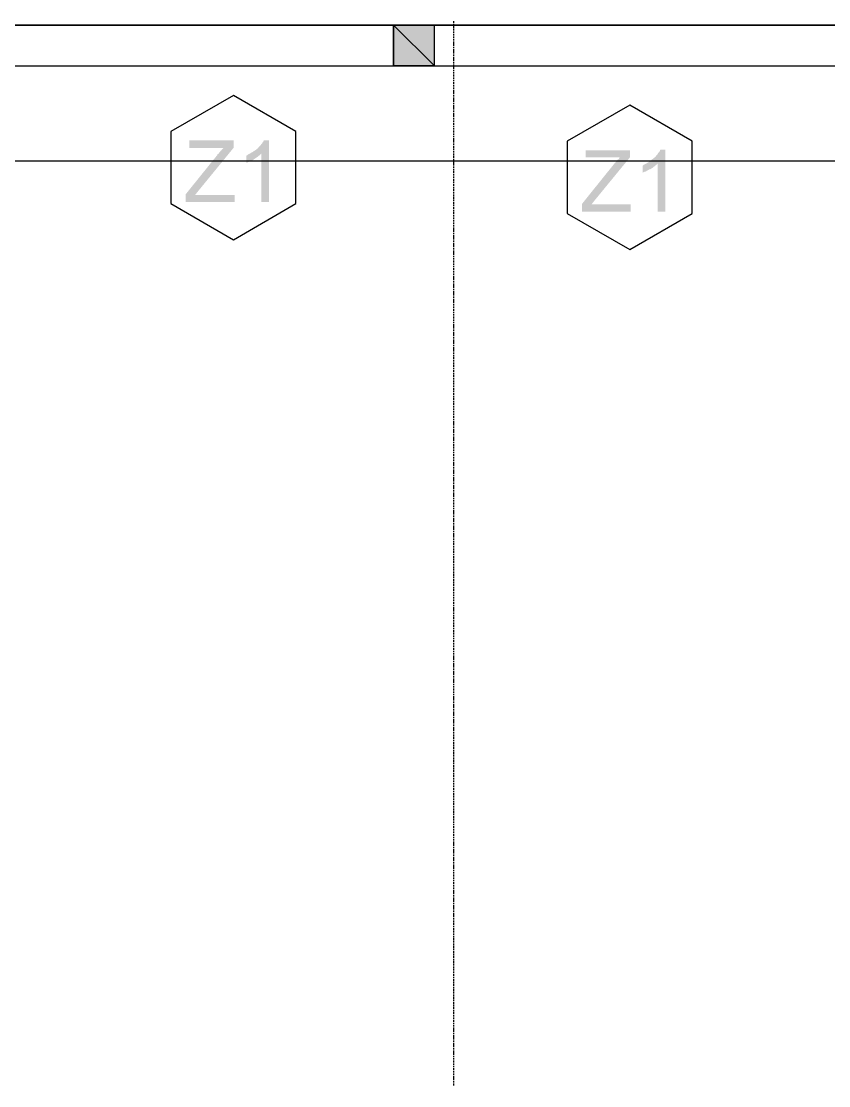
# Model space of a CAD drawing. Header units: metres. Extents: x 2.9 to 42.8, y 1.7 to 28.7.
# Drawn here: x 5.914 to 8.886, y 22.222 to 26.139 of the extents above; entities that cross this region are included whole.
import ezdxf

# ---------------------------------------------------------------- set-up
doc = ezdxf.new("R2010")
doc.units = ezdxf.units.M
for name, color, linetype in [('AMARILLO', 2, 'Continuous'), ('MAGENTA', 6, 'Continuous'), ('NEGRO', 7, 'Continuous'), ('RELLENO_MAGENTA', 6, 'Continuous'), ('RELLENO_NEGRO', 7, 'Continuous')]:
    doc.layers.add(name, color=color, linetype=linetype)

msp = doc.modelspace()

# ---------------------------------------------------------------- hatches: boundary and pattern name
at = {"layer": 'RELLENO_MAGENTA'}
h = msp.add_hatch(color=256, dxfattribs=at)
h.dxf.hatch_style = 1
h.paths.add_polyline_path([(7.4348, 26.125), (7.2849, 26.125), (7.4348, 25.975), (7.4348, 26.125)])
h.paths.add_polyline_path([(7.2849, 26.125), (7.4348, 25.975), (7.2849, 25.975), (7.2849, 26.125)])
at = {"layer": 'RELLENO_NEGRO'}
h = msp.add_hatch(color=256, dxfattribs=at)
h.dxf.hatch_style = 1
h.paths.add_polyline_path([(6.6993, 25.4741), (6.5193, 25.4741), (6.5193, 25.5023), (6.6358, 25.6469), (6.6358, 25.6487), (6.6375, 25.6505), (6.641, 25.6522), (6.6428, 25.6558), (6.6446, 25.6575), (6.6463, 25.6593), (6.6481, 25.6628), (6.6516, 25.6646), (6.6534, 25.6681), (6.6552, 25.6699), (6.6569, 25.6716), (6.6587, 25.6734), (6.6604, 25.6734), (6.5334, 25.6734), (6.5334, 25.7016), (6.6957, 25.7016), (6.6957, 25.6734), (6.5687, 25.5182), (6.5546, 25.5005), (6.6993, 25.5005), (6.6993, 25.4741)])
h = msp.add_hatch(color=256, dxfattribs=at)
h.dxf.hatch_style = 1
h.paths.add_polyline_path([(6.8262, 25.4741), (6.798, 25.4741), (6.798, 25.6522), (6.7963, 25.6505), (6.7945, 25.6487), (6.7927, 25.6469), (6.791, 25.6452), (6.7874, 25.6434), (6.7857, 25.6417), (6.7839, 25.6399), (6.7804, 25.6381), (6.7786, 25.6364), (6.7751, 25.6346), (6.7733, 25.6328), (6.7698, 25.6311), (6.768, 25.6293), (6.7645, 25.6275), (6.761, 25.6258), (6.7592, 25.6258), (6.7557, 25.624), (6.7522, 25.6223), (6.7486, 25.6205), (6.7451, 25.6187), (6.7433, 25.6187), (6.7433, 25.6452), (6.7469, 25.6469), (6.7486, 25.6487), (6.7522, 25.6505), (6.7557, 25.6522), (6.7592, 25.654), (6.761, 25.6558), (6.7645, 25.6575), (6.768, 25.6593), (6.7698, 25.6611), (6.7733, 25.6628), (6.7751, 25.6646), (6.7786, 25.6663), (6.7804, 25.6681), (6.7822, 25.6699), (6.7857, 25.6716), (6.7874, 25.6752), (6.7892, 25.6769), (6.791, 25.6787), (6.7927, 25.6805), (6.7945, 25.6822), (6.7963, 25.684), (6.798, 25.6875), (6.7998, 25.6893), (6.8016, 25.691), (6.8033, 25.6946), (6.8051, 25.6963), (6.8068, 25.6981), (6.8068, 25.7016), (6.8086, 25.7016), (6.8262, 25.7016), (6.8262, 25.4741)])
h = msp.add_hatch(color=256, dxfattribs=at)
h.dxf.hatch_style = 1
h.paths.add_polyline_path([(8.158, 25.4388), (7.9781, 25.4388), (7.9781, 25.467), (8.0945, 25.6117), (8.0962, 25.6134), (8.098, 25.617), (8.1015, 25.6205), (8.1033, 25.6205), (8.1051, 25.624), (8.1068, 25.6258), (8.1086, 25.6293), (8.1121, 25.6311), (8.1139, 25.6328), (8.1157, 25.6364), (8.1174, 25.6381), (7.9922, 25.6381), (7.9922, 25.6646), (8.1545, 25.6646), (8.1545, 25.6381), (8.0257, 25.4811), (8.0133, 25.4653), (8.158, 25.4653), (8.158, 25.4388)])
h = msp.add_hatch(color=256, dxfattribs=at)
h.dxf.hatch_style = 1
h.paths.add_polyline_path([(8.285, 25.4388), (8.2568, 25.4388), (8.2568, 25.6152), (8.255, 25.6134), (8.2532, 25.6117), (8.2515, 25.6099), (8.2479, 25.6081), (8.2462, 25.6064), (8.2444, 25.6046), (8.2409, 25.6028), (8.2391, 25.6011), (8.2374, 25.5993), (8.2338, 25.5976), (8.2321, 25.5958), (8.2285, 25.594), (8.225, 25.594), (8.2233, 25.5923), (8.2197, 25.5905), (8.2162, 25.5887), (8.2144, 25.587), (8.2109, 25.5852), (8.2074, 25.5852), (8.2038, 25.5834), (8.2021, 25.5817), (8.2021, 25.6081), (8.2038, 25.6099), (8.2074, 25.6117), (8.2109, 25.6134), (8.2144, 25.6152), (8.218, 25.617), (8.2197, 25.6187), (8.2233, 25.6205), (8.225, 25.6223), (8.2285, 25.624), (8.2321, 25.6258), (8.2338, 25.6275), (8.2356, 25.6311), (8.2391, 25.6328), (8.2409, 25.6346), (8.2427, 25.6364), (8.2462, 25.6381), (8.2479, 25.6399), (8.2497, 25.6417), (8.2515, 25.6452), (8.2532, 25.6469), (8.255, 25.6487), (8.2568, 25.6505), (8.2585, 25.654), (8.2603, 25.6558), (8.2621, 25.6575), (8.2638, 25.6593), (8.2656, 25.6628), (8.2656, 25.6646), (8.2673, 25.6663), (8.285, 25.6663), (8.285, 25.4388)])

# ---------------------------------------------------------------- linework, layer by layer
at = {"layer": 'AMARILLO', "lineweight": -3}
for points in [[(5.9161, 26.125), (5.9231, 26.125)], [(5.9249, 26.125), (5.932, 26.125)], [(5.9355, 26.125), (5.9408, 26.125)], [(5.9443, 26.125), (5.9514, 26.125)], [(5.9531, 26.125), (5.9602, 26.125)], [(5.9637, 26.125), (5.969, 26.125)], [(5.9725, 26.125), (5.9796, 26.125)], [(5.9813, 26.125), (5.9884, 26.125)], [(5.9919, 26.125), (5.9972, 26.125)], [(6.0008, 26.125), (6.006, 26.125)], [(6.0096, 26.125), (6.0166, 26.125)], [(6.0202, 26.125), (6.0254, 26.125)], [(6.029, 26.125), (6.0343, 26.125)], [(6.0378, 26.125), (6.0448, 26.125)], [(6.0484, 26.125), (6.0537, 26.125)], [(6.0572, 26.125), (6.0625, 26.125)], [(6.066, 26.125), (6.0731, 26.125)], [(6.0748, 26.125), (6.0819, 26.125)], [(6.0854, 26.125), (6.0907, 26.125)], [(6.0942, 26.125), (6.1013, 26.125)], [(6.1031, 26.125), (6.1101, 26.125)], [(6.1136, 26.125), (6.1189, 26.125)], [(6.1225, 26.125), (6.1295, 26.125)], [(6.1313, 26.125), (6.1383, 26.125)], [(6.1419, 26.125), (6.1472, 26.125)], [(6.1507, 26.125), (6.1577, 26.125)], [(6.1595, 26.125), (6.1666, 26.125)], [(6.1701, 26.125), (6.1754, 26.125)], [(6.1789, 26.125), (6.1842, 26.125)], [(6.1877, 26.125), (6.1948, 26.125)], [(6.1983, 26.125), (6.2036, 26.125)], [(6.2071, 26.125), (6.2124, 26.125)], [(6.2159, 26.125), (6.223, 26.125)], [(6.2265, 26.125), (6.2318, 26.125)], [(6.2353, 26.125), (6.2406, 26.125)], [(6.2442, 26.125), (6.2512, 26.125)], [(6.253, 26.125), (6.26, 26.125)], [(6.2636, 26.125), (6.2689, 26.125)], [(6.2724, 26.125), (6.2794, 26.125)], [(6.2812, 26.125), (6.2883, 26.125)], [(6.2918, 26.125), (6.2971, 26.125)], [(6.3006, 26.125), (6.3077, 26.125)], [(6.3094, 26.125), (6.3165, 26.125)], [(6.32, 26.125), (6.3253, 26.125)], [(6.3288, 26.125), (6.3359, 26.125)], [(6.3377, 26.125), (6.3447, 26.125)], [(6.3482, 26.125), (6.3535, 26.125)], [(6.3571, 26.125), (6.3623, 26.125)], [(6.3659, 26.125), (6.3729, 26.125)], [(6.3765, 26.125), (6.3818, 26.125)], [(6.3853, 26.125), (6.3906, 26.125)], [(6.3941, 26.125), (6.4012, 26.125)], [(6.4047, 26.125), (6.41, 26.125)], [(6.4135, 26.125), (6.4188, 26.125)], [(6.4223, 26.125), (6.4294, 26.125)], [(6.4311, 26.125), (6.4382, 26.125)], [(6.4417, 26.125), (6.447, 26.125)], [(6.4505, 26.125), (6.4576, 26.125)], [(6.4594, 26.125), (6.4664, 26.125)], [(6.4699, 26.125), (6.4752, 26.125)], [(6.4788, 26.125), (6.4858, 26.125)], [(6.4876, 26.125), (6.4946, 26.125)], [(6.4982, 26.125), (6.5035, 26.125)], [(6.507, 26.125), (6.514, 26.125)], [(6.5158, 26.125), (6.5229, 26.125)], [(6.5264, 26.125), (6.5317, 26.125)], [(6.5352, 26.125), (6.5405, 26.125)], [(6.544, 26.125), (6.5511, 26.125)], [(6.5546, 26.125), (6.5599, 26.125)], [(6.5634, 26.125), (6.5687, 26.125)], [(6.5723, 26.125), (6.5793, 26.125)], [(6.5811, 26.125), (6.5881, 26.125)], [(6.5917, 26.125), (6.5969, 26.125)], [(6.6005, 26.125), (6.6075, 26.125)], [(6.6093, 26.125), (6.6163, 26.125)], [(6.6199, 26.125), (6.6252, 26.125)], [(6.6287, 26.125), (6.6358, 26.125)], [(6.6375, 26.125), (6.6446, 26.125)], [(6.6481, 26.125), (6.6534, 26.125)], [(6.6569, 26.125), (6.664, 26.125)], [(6.6657, 26.125), (6.6728, 26.125)], [(6.6763, 26.125), (6.6816, 26.125)], [(6.6851, 26.125), (6.6922, 26.125)], [(6.694, 26.125), (6.701, 26.125)], [(6.7045, 26.125), (6.7098, 26.125)], [(6.7134, 26.125), (6.7187, 26.125)], [(6.7222, 26.125), (6.7292, 26.125)], [(6.7328, 26.125), (6.7381, 26.125)], [(6.7416, 26.125), (6.7469, 26.125)], [(6.7504, 26.125), (6.7575, 26.125)], [(6.7592, 26.125), (6.7663, 26.125)], [(6.7698, 26.125), (6.7751, 26.125)], [(6.7786, 26.125), (6.7857, 26.125)], [(6.7874, 26.125), (6.7945, 26.125)], [(6.798, 26.125), (6.8033, 26.125)], [(6.8068, 26.125), (6.8139, 26.125)], [(6.8157, 26.125), (6.8227, 26.125)], [(6.8262, 26.125), (6.8315, 26.125)], [(6.8351, 26.125), (6.8421, 26.125)], [(6.8439, 26.125), (6.8509, 26.125)], [(6.8545, 26.125), (6.8598, 26.125)], [(6.8633, 26.125), (6.8686, 26.125)], [(6.8721, 26.125), (6.8792, 26.125)], [(6.8827, 26.125), (6.888, 26.125)], [(6.8915, 26.125), (6.8968, 26.125)], [(6.9003, 26.125), (6.9074, 26.125)], [(6.9109, 26.125), (6.9162, 26.125)], [(6.9197, 26.125), (6.925, 26.125)], [(6.9286, 26.125), (6.9356, 26.125)], [(6.9374, 26.125), (6.9444, 26.125)], [(6.948, 26.125), (6.9533, 26.125)], [(6.9568, 26.125), (6.9638, 26.125)], [(6.9656, 26.125), (6.9727, 26.125)], [(6.9762, 26.125), (6.9815, 26.125)], [(6.985, 26.125), (6.9921, 26.125)], [(6.9938, 26.125), (7.0009, 26.125)], [(7.0044, 26.125), (7.0097, 26.125)], [(7.0132, 26.125), (7.0203, 26.125)], [(7.022, 26.125), (7.0291, 26.125)], [(7.0326, 26.125), (7.0379, 26.125)], [(7.0414, 26.125), (7.0467, 26.125)], [(7.0503, 26.125), (7.0573, 26.125)], [(7.0608, 26.125), (7.0661, 26.125)], [(7.0697, 26.125), (7.075, 26.125)], [(7.0785, 26.125), (7.0855, 26.125)], [(7.0891, 26.125), (7.0944, 26.125)], [(7.0979, 26.125), (7.1032, 26.125)], [(7.1067, 26.125), (7.1138, 26.125)], [(7.1155, 26.125), (7.1226, 26.125)], [(7.1261, 26.125), (7.1314, 26.125)], [(7.1349, 26.125), (7.142, 26.125)], [(7.1437, 26.125), (7.1508, 26.125)], [(7.1543, 26.125), (7.1596, 26.125)], [(7.1632, 26.125), (7.1702, 26.125)], [(7.172, 26.125), (7.179, 26.125)], [(7.1826, 26.125), (7.1878, 26.125)], [(7.1914, 26.125), (7.1984, 26.125)], [(7.2002, 26.125), (7.2073, 26.125)], [(7.2108, 26.125), (7.2161, 26.125)], [(7.2196, 26.125), (7.2249, 26.125)], [(7.2284, 26.125), (7.2355, 26.125)], [(7.239, 26.125), (7.2443, 26.125)], [(7.2478, 26.125), (7.2531, 26.125)], [(7.2566, 26.125), (7.2637, 26.125)], [(7.2672, 26.125), (7.2725, 26.125)], [(7.276, 26.125), (7.2813, 26.125)], [(7.2849, 26.125), (7.2919, 26.125)], [(7.2937, 26.125), (7.3007, 26.125)], [(7.3043, 26.125), (7.3096, 26.125)], [(7.3131, 26.125), (7.3201, 26.125)], [(7.3219, 26.125), (7.329, 26.125)], [(7.3325, 26.125), (7.3378, 26.125)], [(7.3413, 26.125), (7.3484, 26.125)], [(7.3501, 26.125), (7.3572, 26.125)], [(7.3607, 26.125), (7.366, 26.125)], [(7.3695, 26.125), (7.3766, 26.125)], [(7.3783, 26.125), (7.3854, 26.125)], [(7.3889, 26.125), (7.3942, 26.125)], [(7.3977, 26.125), (7.403, 26.125)], [(7.4066, 26.125), (7.4136, 26.125)], [(7.4172, 26.125), (7.4224, 26.125)], [(7.426, 26.125), (7.4313, 26.125)], [(7.4348, 26.125), (7.4418, 26.125)], [(7.4436, 26.125), (7.4507, 26.125)], [(7.4542, 26.125), (7.4595, 26.125)], [(7.463, 26.125), (7.4701, 26.125)], [(7.4718, 26.125), (7.4789, 26.125)], [(7.4824, 26.125), (7.4877, 26.125)], [(7.4912, 26.125), (7.4983, 26.125)], [(7.5001, 26.125), (7.5071, 26.125)], [(7.5071, 26.1338), (7.5071, 26.1391)], [(7.5071, 26.125), (7.5071, 26.1303)], [(7.5106, 26.125), (7.5159, 26.125)], [(7.5195, 26.125), (7.5265, 26.125)], [(7.5283, 26.125), (7.5353, 26.125)], [(7.5389, 26.125), (7.5442, 26.125)], [(7.5477, 26.125), (7.5547, 26.125)], [(7.5565, 26.125), (7.5636, 26.125)], [(7.5671, 26.125), (7.5724, 26.125)], [(7.5759, 26.125), (7.5812, 26.125)], [(7.5847, 26.125), (7.5918, 26.125)], [(7.5953, 26.125), (7.6006, 26.125)], [(7.6041, 26.125), (7.6094, 26.125)], [(7.6129, 26.125), (7.62, 26.125)], [(7.6218, 26.125), (7.6288, 26.125)], [(7.6323, 26.125), (7.6376, 26.125)], [(7.6412, 26.125), (7.6482, 26.125)], [(7.65, 26.125), (7.657, 26.125)], [(7.6606, 26.125), (7.6659, 26.125)], [(7.6694, 26.125), (7.6764, 26.125)], [(7.6782, 26.125), (7.6853, 26.125)], [(7.6888, 26.125), (7.6941, 26.125)], [(7.6976, 26.125), (7.7047, 26.125)], [(7.7064, 26.125), (7.7135, 26.125)], [(7.717, 26.125), (7.7223, 26.125)], [(7.7258, 26.125), (7.7329, 26.125)], [(7.7347, 26.125), (7.7417, 26.125)], [(7.7452, 26.125), (7.7505, 26.125)], [(7.7541, 26.125), (7.7593, 26.125)], [(7.7629, 26.125), (7.7699, 26.125)], [(7.7735, 26.125), (7.7787, 26.125)], [(7.7823, 26.125), (7.7876, 26.125)], [(7.7911, 26.125), (7.7982, 26.125)], [(7.7999, 26.125), (7.807, 26.125)], [(7.8105, 26.125), (7.8158, 26.125)], [(7.8193, 26.125), (7.8264, 26.125)], [(7.8281, 26.125), (7.8352, 26.125)], [(7.8387, 26.125), (7.844, 26.125)], [(7.8475, 26.125), (7.8546, 26.125)], [(7.8564, 26.125), (7.8634, 26.125)], [(7.8669, 26.125), (7.8722, 26.125)], [(7.8758, 26.125), (7.8828, 26.125)], [(7.8846, 26.125), (7.8916, 26.125)], [(7.8952, 26.125), (7.9005, 26.125)], [(7.904, 26.125), (7.9093, 26.125)], [(7.9128, 26.125), (7.9199, 26.125)], [(7.9234, 26.125), (7.9287, 26.125)], [(7.9322, 26.125), (7.9375, 26.125)], [(7.941, 26.125), (7.9481, 26.125)], [(7.9516, 26.125), (7.9569, 26.125)], [(7.9604, 26.125), (7.9657, 26.125)], [(7.9693, 26.125), (7.9763, 26.125)], [(7.9781, 26.125), (7.9851, 26.125)], [(7.9887, 26.125), (7.9939, 26.125)], [(7.9975, 26.125), (8.0045, 26.125)], [(8.0063, 26.125), (8.0133, 26.125)], [(8.0169, 26.125), (8.0222, 26.125)], [(8.0257, 26.125), (8.0327, 26.125)], [(8.0345, 26.125), (8.0416, 26.125)], [(8.0451, 26.125), (8.0504, 26.125)], [(8.0539, 26.125), (8.061, 26.125)], [(8.0627, 26.125), (8.0698, 26.125)], [(8.0733, 26.125), (8.0786, 26.125)], [(8.0821, 26.125), (8.0874, 26.125)], [(8.091, 26.125), (8.098, 26.125)], [(8.1015, 26.125), (8.1068, 26.125)], [(8.1104, 26.125), (8.1157, 26.125)], [(8.1192, 26.125), (8.1262, 26.125)], [(8.1298, 26.125), (8.1351, 26.125)], [(8.1386, 26.125), (8.1439, 26.125)], [(8.1474, 26.125), (8.1545, 26.125)], [(8.1562, 26.125), (8.1633, 26.125)], [(8.1668, 26.125), (8.1721, 26.125)], [(8.1756, 26.125), (8.1827, 26.125)], [(8.1844, 26.125), (8.1915, 26.125)], [(8.195, 26.125), (8.2003, 26.125)], [(8.2038, 26.125), (8.2109, 26.125)], [(8.2127, 26.125), (8.2197, 26.125)], [(8.2233, 26.125), (8.2285, 26.125)], [(8.2321, 26.125), (8.2391, 26.125)], [(8.2409, 26.125), (8.2479, 26.125)], [(8.2515, 26.125), (8.2568, 26.125)], [(8.2603, 26.125), (8.2656, 26.125)], [(8.2691, 26.125), (8.2762, 26.125)], [(8.2797, 26.125), (8.285, 26.125)], [(8.2885, 26.125), (8.2938, 26.125)], [(8.2973, 26.125), (8.3044, 26.125)], [(8.3079, 26.125), (8.3132, 26.125)], [(8.3167, 26.125), (8.322, 26.125)], [(8.3256, 26.125), (8.3326, 26.125)], [(8.3344, 26.125), (8.3414, 26.125)], [(8.345, 26.125), (8.3502, 26.125)], [(8.3538, 26.125), (8.3608, 26.125)], [(8.3626, 26.125), (8.3697, 26.125)], [(8.3732, 26.125), (8.3785, 26.125)], [(8.382, 26.125), (8.3891, 26.125)], [(8.3908, 26.125), (8.3979, 26.125)], [(8.4014, 26.125), (8.4067, 26.125)], [(8.4102, 26.125), (8.4173, 26.125)], [(8.419, 26.125), (8.4261, 26.125)], [(8.4296, 26.125), (8.4349, 26.125)], [(8.4384, 26.125), (8.4437, 26.125)], [(8.4473, 26.125), (8.4543, 26.125)], [(8.4578, 26.125), (8.4631, 26.125)], [(8.4667, 26.125), (8.472, 26.125)], [(8.4755, 26.125), (8.4825, 26.125)], [(8.4843, 26.125), (8.4914, 26.125)], [(8.4949, 26.125), (8.5002, 26.125)], [(8.5037, 26.125), (8.5108, 26.125)], [(8.5125, 26.125), (8.5196, 26.125)], [(8.5231, 26.125), (8.5284, 26.125)], [(8.5319, 26.125), (8.539, 26.125)], [(8.5408, 26.125), (8.5478, 26.125)], [(8.5513, 26.125), (8.5566, 26.125)], [(8.5602, 26.125), (8.5672, 26.125)], [(8.569, 26.125), (8.576, 26.125)], [(8.5796, 26.125), (8.5848, 26.125)], [(8.5884, 26.125), (8.5954, 26.125)], [(8.5972, 26.125), (8.6043, 26.125)], [(8.6078, 26.125), (8.6131, 26.125)], [(8.6166, 26.125), (8.6219, 26.125)], [(8.6254, 26.125), (8.6325, 26.125)], [(8.636, 26.125), (8.6413, 26.125)], [(8.6448, 26.125), (8.6501, 26.125)], [(8.6536, 26.125), (8.6607, 26.125)], [(8.6625, 26.125), (8.6695, 26.125)], [(8.673, 26.125), (8.6783, 26.125)], [(8.6819, 26.125), (8.6889, 26.125)], [(8.6907, 26.125), (8.6977, 26.125)], [(8.7013, 26.125), (8.7066, 26.125)], [(8.7101, 26.125), (8.7171, 26.125)], [(8.7189, 26.125), (8.726, 26.125)], [(8.7295, 26.125), (8.7348, 26.125)], [(8.7383, 26.125), (8.7454, 26.125)], [(8.7471, 26.125), (8.7542, 26.125)], [(8.7577, 26.125), (8.763, 26.125)], [(8.7665, 26.125), (8.7718, 26.125)], [(8.7753, 26.125), (8.7824, 26.125)], [(8.7859, 26.125), (8.7912, 26.125)], [(8.7948, 26.125), (8.8, 26.125)], [(8.8036, 26.125), (8.8106, 26.125)], [(8.8142, 26.125), (8.8194, 26.125)], [(8.823, 26.125), (8.8283, 26.125)], [(8.8318, 26.125), (8.8388, 26.125)], [(8.8406, 26.125), (8.8477, 26.125)], [(8.8512, 26.125), (8.8565, 26.125)], [(8.86, 26.125), (8.8671, 26.125)], [(8.8688, 26.125), (8.8759, 26.125)], [(8.8794, 26.125), (8.8847, 26.125)], [(7.5071, 26.1144), (7.5071, 26.1214)], [(7.5071, 26.1056), (7.5071, 26.1108)], [(7.5071, 26.0967), (7.5071, 26.102)], [(7.5071, 26.0862), (7.5071, 26.0932)], [(7.5071, 26.0773), (7.5071, 26.0826)], [(7.5071, 26.0685), (7.5071, 26.0738)], [(7.5071, 26.0579), (7.5071, 26.065)], [(7.5071, 26.0491), (7.5071, 26.0562)], [(7.5071, 26.0403), (7.5071, 26.0456)], [(7.5071, 26.0297), (7.5071, 26.0368)], [(7.5071, 26.0209), (7.5071, 26.0279)], [(7.5071, 26.0121), (7.5071, 26.0174)], [(7.5071, 26.0015), (7.5071, 26.0085)], [(7.5071, 25.9927), (7.5071, 25.9997)], [(7.5071, 25.9838), (7.5071, 25.9891)], [(7.5071, 25.9733), (7.5071, 25.9803)], [(7.5071, 25.9644), (7.5071, 25.9715)], [(7.5071, 25.9556), (7.5071, 25.9609)], [(7.5071, 25.9468), (7.5071, 25.9521)], [(7.5071, 25.9362), (7.5071, 25.9433)], [(7.5071, 25.9274), (7.5071, 25.9327)], [(7.5071, 25.9186), (7.5071, 25.9239)], [(7.5071, 25.908), (7.5071, 25.9151)], [(7.5071, 25.8992), (7.5071, 25.9045)], [(7.5071, 25.8904), (7.5071, 25.8957)], [(7.5071, 25.8798), (7.5071, 25.8868)], [(7.5071, 25.871), (7.5071, 25.878)], [(7.5071, 25.8621), (7.5071, 25.8674)], [(7.5071, 25.8516), (7.5071, 25.8586)], [(7.5071, 25.8427), (7.5071, 25.8498)], [(7.5071, 25.8339), (7.5071, 25.8392)], [(7.5071, 25.8233), (7.5071, 25.8304)], [(7.5071, 25.8145), (7.5071, 25.8216)], [(7.5071, 25.8057), (7.5071, 25.811)], [(7.5071, 25.7951), (7.5071, 25.8022)], [(7.5071, 25.7863), (7.5071, 25.7933)], [(7.5071, 25.7775), (7.5071, 25.7828)], [(7.5071, 25.7687), (7.5071, 25.7739)], [(7.5071, 25.7581), (7.5071, 25.7651)], [(7.5071, 25.7493), (7.5071, 25.7545)], [(7.5071, 25.7404), (7.5071, 25.7457)], [(7.5071, 25.7298), (7.5071, 25.7369)], [(7.5071, 25.721), (7.5071, 25.7263)], [(7.5071, 25.7122), (7.5071, 25.7175)], [(7.5071, 25.7016), (7.5071, 25.7087)], [(7.5071, 25.6928), (7.5071, 25.6999)], [(7.5071, 25.684), (7.5071, 25.6893)], [(7.5071, 25.6734), (7.5071, 25.6805)], [(7.5071, 25.6646), (7.5071, 25.6716)], [(7.5071, 25.6558), (7.5071, 25.6611)], [(7.5071, 25.6452), (7.5071, 25.6522)], [(7.5071, 25.6364), (7.5071, 25.6434)], [(7.5071, 25.6275), (7.5071, 25.6328)], [(7.5071, 25.617), (7.5071, 25.624)], [(7.5071, 25.6081), (7.5071, 25.6152)], [(7.5071, 25.5993), (7.5071, 25.6046)], [(7.5071, 25.5905), (7.5071, 25.5958)], [(7.5071, 25.5799), (7.5071, 25.587)], [(7.5071, 25.5711), (7.5071, 25.5764)], [(7.5071, 25.5623), (7.5071, 25.5676)], [(7.5071, 25.5517), (7.5071, 25.5587)], [(7.5071, 25.5429), (7.5071, 25.5499)], [(7.5071, 25.5341), (7.5071, 25.5393)], [(7.5071, 25.5235), (7.5071, 25.5305)], [(7.5071, 25.5147), (7.5071, 25.5217)], [(7.5071, 25.5058), (7.5071, 25.5111)], [(7.5071, 25.4953), (7.5071, 25.5023)], [(7.5071, 25.4864), (7.5071, 25.4935)], [(7.5071, 25.4776), (7.5071, 25.4829)], [(7.5071, 25.467), (7.5071, 25.4741)], [(7.5071, 25.4582), (7.5071, 25.4653)], [(7.5071, 25.4494), (7.5071, 25.4547)], [(7.5071, 25.4388), (7.5071, 25.4459)], [(7.5071, 25.43), (7.5071, 25.437)], [(7.5071, 25.4212), (7.5071, 25.4265)], [(7.5071, 25.4123), (7.5071, 25.4176)], [(7.5071, 25.4018), (7.5071, 25.4088)], [(7.5071, 25.3929), (7.5071, 25.3982)], [(7.5071, 25.3841), (7.5071, 25.3894)], [(7.5071, 25.3735), (7.5071, 25.3806)], [(7.5071, 25.3647), (7.5071, 25.3718)], [(7.5071, 25.3559), (7.5071, 25.3612)], [(7.5071, 25.3453), (7.5071, 25.3524)], [(7.5071, 25.3365), (7.5071, 25.3436)], [(7.5071, 25.3277), (7.5071, 25.333)], [(7.5071, 25.3171), (7.5071, 25.3242)], [(7.5071, 25.3083), (7.5071, 25.3153)], [(7.5071, 25.2995), (7.5071, 25.3047)], [(7.5071, 25.2889), (7.5071, 25.2959)], [(7.5071, 25.2801), (7.5071, 25.2871)], [(7.5071, 25.2712), (7.5071, 25.2765)], [(7.5071, 25.2624), (7.5071, 25.2677)], [(7.5071, 25.2518), (7.5071, 25.2589)], [(7.5071, 25.243), (7.5071, 25.2483)], [(7.5071, 25.2342), (7.5071, 25.2395)], [(7.5071, 25.2236), (7.5071, 25.2307)], [(7.5071, 25.2148), (7.5071, 25.2201)], [(7.5071, 25.206), (7.5071, 25.2113)], [(7.5071, 25.1954), (7.5071, 25.2024)], [(7.5071, 25.1866), (7.5071, 25.1936)], [(7.5071, 25.1778), (7.5071, 25.183)], [(7.5071, 25.1672), (7.5071, 25.1742)], [(7.5071, 25.1583), (7.5071, 25.1654)], [(7.5071, 25.1495), (7.5071, 25.1548)], [(7.5071, 25.1389), (7.5071, 25.146)], [(7.5071, 25.1301), (7.5071, 25.1372)], [(7.5071, 25.1213), (7.5071, 25.1266)], [(7.5071, 25.1107), (7.5071, 25.1178)], [(7.5071, 25.1019), (7.5071, 25.109)], [(7.5071, 25.0931), (7.5071, 25.0984)], [(7.5071, 25.0843), (7.5071, 25.0896)], [(7.5071, 25.0737), (7.5071, 25.0807)], [(7.5071, 25.0649), (7.5071, 25.0702)], [(7.5071, 25.056), (7.5071, 25.0613)], [(7.5071, 25.0455), (7.5071, 25.0525)], [(7.5071, 25.0366), (7.5071, 25.0419)], [(7.5071, 25.0278), (7.5071, 25.0331)], [(7.5071, 25.0172), (7.5071, 25.0243)], [(7.5071, 25.0084), (7.5071, 25.0155)], [(7.5071, 24.9996), (7.5071, 25.0049)], [(7.5071, 24.989), (7.5071, 24.9961)], [(7.5071, 24.9802), (7.5071, 24.9872)], [(7.5071, 24.9714), (7.5071, 24.9767)], [(7.5071, 24.9608), (7.5071, 24.9678)], [(7.5071, 24.952), (7.5071, 24.959)], [(7.5071, 24.9432), (7.5071, 24.9484)], [(7.5071, 24.9326), (7.5071, 24.9396)], [(7.5071, 24.9237), (7.5071, 24.9308)], [(7.5071, 24.9149), (7.5071, 24.9202)], [(7.5071, 24.9061), (7.5071, 24.9114)], [(7.5071, 24.8955), (7.5071, 24.9026)], [(7.5071, 24.8867), (7.5071, 24.892)], [(7.5071, 24.8779), (7.5071, 24.8832)], [(7.5071, 24.8673), (7.5071, 24.8744)], [(7.5071, 24.8585), (7.5071, 24.8638)], [(7.5071, 24.8497), (7.5071, 24.855)], [(7.5071, 24.8391), (7.5071, 24.8461)], [(7.5071, 24.8303), (7.5071, 24.8373)], [(7.5071, 24.8214), (7.5071, 24.8267)], [(7.5071, 24.8109), (7.5071, 24.8179)], [(7.5071, 24.802), (7.5071, 24.8091)], [(7.5071, 24.7932), (7.5071, 24.7985)], [(7.5071, 24.7826), (7.5071, 24.7897)], [(7.5071, 24.7738), (7.5071, 24.7809)], [(7.5071, 24.765), (7.5071, 24.7703)], [(7.5071, 24.7544), (7.5071, 24.7615)], [(7.5071, 24.7456), (7.5071, 24.7527)], [(7.5071, 24.7368), (7.5071, 24.7421)], [(7.5071, 24.728), (7.5071, 24.7333)], [(7.5071, 24.7174), (7.5071, 24.7244)], [(7.5071, 24.7086), (7.5071, 24.7138)], [(7.5071, 24.6997), (7.5071, 24.705)], [(7.5071, 24.6892), (7.5071, 24.6962)], [(7.5071, 24.6803), (7.5071, 24.6856)], [(7.5071, 24.6715), (7.5071, 24.6768)], [(7.5071, 24.6609), (7.5071, 24.668)], [(7.5071, 24.6521), (7.5071, 24.6592)], [(7.5071, 24.6433), (7.5071, 24.6486)], [(7.5071, 24.6327), (7.5071, 24.6398)], [(7.5071, 24.6239), (7.5071, 24.6309)], [(7.5071, 24.6151), (7.5071, 24.6204)], [(7.5071, 24.6045), (7.5071, 24.6115)], [(7.5071, 24.5957), (7.5071, 24.6027)], [(7.5071, 24.5868), (7.5071, 24.5921)], [(7.5071, 24.5763), (7.5071, 24.5833)], [(7.5071, 24.5674), (7.5071, 24.5745)], [(7.5071, 24.5586), (7.5071, 24.5639)], [(7.5071, 24.5498), (7.5071, 24.5551)], [(7.5071, 24.5392), (7.5071, 24.5463)], [(7.5071, 24.5304), (7.5071, 24.5357)], [(7.5071, 24.5216), (7.5071, 24.5269)], [(7.5071, 24.511), (7.5071, 24.5181)], [(7.5071, 24.5022), (7.5071, 24.5092)], [(7.5071, 24.4934), (7.5071, 24.4987)], [(7.5071, 24.4828), (7.5071, 24.4898)], [(7.5071, 24.474), (7.5071, 24.481)], [(7.5071, 24.4651), (7.5071, 24.4704)], [(7.5071, 24.4546), (7.5071, 24.4616)], [(7.5071, 24.4457), (7.5071, 24.4528)], [(7.5071, 24.4369), (7.5071, 24.4422)], [(7.5071, 24.4263), (7.5071, 24.4334)], [(7.5071, 24.4175), (7.5071, 24.4246)], [(7.5071, 24.4087), (7.5071, 24.414)], [(7.5071, 24.3981), (7.5071, 24.4052)], [(7.5071, 24.3893), (7.5071, 24.3963)], [(7.5071, 24.3805), (7.5071, 24.3858)], [(7.5071, 24.3717), (7.5071, 24.3769)], [(7.5071, 24.3611), (7.5071, 24.3681)], [(7.5071, 24.3522), (7.5071, 24.3575)], [(7.5071, 24.3434), (7.5071, 24.3487)], [(7.5071, 24.3328), (7.5071, 24.3399)], [(7.5071, 24.324), (7.5071, 24.3311)], [(7.5071, 24.3152), (7.5071, 24.3205)], [(7.5071, 24.3046), (7.5071, 24.3117)], [(7.5071, 24.2958), (7.5071, 24.3029)], [(7.5071, 24.287), (7.5071, 24.2923)], [(7.5071, 24.2764), (7.5071, 24.2835)], [(7.5071, 24.2676), (7.5071, 24.2746)], [(7.5071, 24.2588), (7.5071, 24.2641)], [(7.5071, 24.2482), (7.5071, 24.2552)], [(7.5071, 24.2394), (7.5071, 24.2464)], [(7.5071, 24.2305), (7.5071, 24.2358)], [(7.5071, 24.2217), (7.5071, 24.227)], [(7.5071, 24.2111), (7.5071, 24.2182)], [(7.5071, 24.2023), (7.5071, 24.2076)], [(7.5071, 24.1935), (7.5071, 24.1988)], [(7.5071, 24.1829), (7.5071, 24.19)], [(7.5071, 24.1741), (7.5071, 24.1794)], [(7.5071, 24.1653), (7.5071, 24.1706)], [(7.5071, 24.1547), (7.5071, 24.1618)], [(7.5071, 24.1459), (7.5071, 24.1529)], [(7.5071, 24.1371), (7.5071, 24.1423)], [(7.5071, 24.1265), (7.5071, 24.1335)], [(7.5071, 24.1177), (7.5071, 24.1247)], [(7.5071, 24.1088), (7.5071, 24.1141)], [(7.5071, 24.0983), (7.5071, 24.1053)], [(7.5071, 24.0894), (7.5071, 24.0965)], [(7.5071, 24.0806), (7.5071, 24.0859)], [(7.5071, 24.07), (7.5071, 24.0771)], [(7.5071, 24.0612), (7.5071, 24.0683)], [(7.5071, 24.0524), (7.5071, 24.0577)], [(7.5071, 24.0436), (7.5071, 24.0489)], [(7.5071, 24.033), (7.5071, 24.04)], [(7.5071, 24.0242), (7.5071, 24.0295)], [(7.5071, 24.0153), (7.5071, 24.0206)], [(7.5071, 24.0048), (7.5071, 24.0118)], [(7.5071, 23.9959), (7.5071, 24.0012)], [(7.5071, 23.9871), (7.5071, 23.9924)], [(7.5071, 23.9765), (7.5071, 23.9836)], [(7.5071, 23.9677), (7.5071, 23.9748)], [(7.5071, 23.9589), (7.5071, 23.9642)], [(7.5071, 23.9483), (7.5071, 23.9554)], [(7.5071, 23.9395), (7.5071, 23.9466)], [(7.5071, 23.9307), (7.5071, 23.936)], [(7.5071, 23.9201), (7.5071, 23.9272)], [(7.5071, 23.9113), (7.5071, 23.9183)], [(7.5071, 23.9025), (7.5071, 23.9078)], [(7.5071, 23.8919), (7.5071, 23.8989)], [(7.5071, 23.8831), (7.5071, 23.8901)], [(7.5071, 23.8742), (7.5071, 23.8795)], [(7.5071, 23.8654), (7.5071, 23.8707)], [(7.5071, 23.8548), (7.5071, 23.8619)], [(7.5071, 23.846), (7.5071, 23.8513)], [(7.5071, 23.8372), (7.5071, 23.8425)], [(7.5071, 23.8266), (7.5071, 23.8337)], [(7.5071, 23.8178), (7.5071, 23.8231)], [(7.5071, 23.809), (7.5071, 23.8143)], [(7.5071, 23.7984), (7.5071, 23.8054)], [(7.5071, 23.7896), (7.5071, 23.7966)], [(7.5071, 23.7808), (7.5071, 23.786)], [(7.5071, 23.7702), (7.5071, 23.7772)], [(7.5071, 23.7613), (7.5071, 23.7684)], [(7.5071, 23.7525), (7.5071, 23.7578)], [(7.5071, 23.7419), (7.5071, 23.749)], [(7.5071, 23.7331), (7.5071, 23.7402)], [(7.5071, 23.7243), (7.5071, 23.7296)], [(7.5071, 23.7137), (7.5071, 23.7208)], [(7.5071, 23.7049), (7.5071, 23.712)], [(7.5071, 23.6961), (7.5071, 23.7014)], [(7.5071, 23.6873), (7.5071, 23.6926)], [(7.5071, 23.6767), (7.5071, 23.6837)], [(7.5071, 23.6679), (7.5071, 23.6732)], [(7.5071, 23.659), (7.5071, 23.6643)], [(7.5071, 23.6485), (7.5071, 23.6555)], [(7.5071, 23.6396), (7.5071, 23.6467)], [(7.5071, 23.6308), (7.5071, 23.6361)], [(7.5071, 23.6202), (7.5071, 23.6273)], [(7.5071, 23.6114), (7.5071, 23.6185)], [(7.5071, 23.6026), (7.5071, 23.6079)], [(7.5071, 23.592), (7.5071, 23.5991)], [(7.5071, 23.5832), (7.5071, 23.5903)], [(7.5071, 23.5744), (7.5071, 23.5797)], [(7.5071, 23.5638), (7.5071, 23.5708)], [(7.5071, 23.555), (7.5071, 23.562)], [(7.5071, 23.5462), (7.5071, 23.5514)], [(7.5071, 23.5356), (7.5071, 23.5426)], [(7.5071, 23.5268), (7.5071, 23.5338)], [(7.5071, 23.5179), (7.5071, 23.5232)], [(7.5071, 23.5091), (7.5071, 23.5144)], [(7.5071, 23.4985), (7.5071, 23.5056)], [(7.5071, 23.4897), (7.5071, 23.495)], [(7.5071, 23.4809), (7.5071, 23.4862)], [(7.5071, 23.4703), (7.5071, 23.4774)], [(7.5071, 23.4615), (7.5071, 23.4685)], [(7.5071, 23.4527), (7.5071, 23.458)], [(7.5071, 23.4421), (7.5071, 23.4491)], [(7.5071, 23.4333), (7.5071, 23.4403)], [(7.5071, 23.4244), (7.5071, 23.4297)], [(7.5071, 23.4139), (7.5071, 23.4209)], [(7.5071, 23.405), (7.5071, 23.4121)], [(7.5071, 23.3962), (7.5071, 23.4015)], [(7.5071, 23.3856), (7.5071, 23.3927)], [(7.5071, 23.3768), (7.5071, 23.3839)], [(7.5071, 23.368), (7.5071, 23.3733)], [(7.5071, 23.3592), (7.5071, 23.3645)], [(7.5071, 23.3486), (7.5071, 23.3557)], [(7.5071, 23.3398), (7.5071, 23.3451)], [(7.5071, 23.331), (7.5071, 23.3362)], [(7.5071, 23.3204), (7.5071, 23.3274)], [(7.5071, 23.3116), (7.5071, 23.3168)], [(7.5071, 23.3027), (7.5071, 23.308)], [(7.5071, 23.2922), (7.5071, 23.2992)], [(7.5071, 23.2833), (7.5071, 23.2904)], [(7.5071, 23.2745), (7.5071, 23.2798)], [(7.5071, 23.2639), (7.5071, 23.271)], [(7.5071, 23.2551), (7.5071, 23.2622)], [(7.5071, 23.2463), (7.5071, 23.2516)], [(7.5071, 23.2357), (7.5071, 23.2428)], [(7.5071, 23.2269), (7.5071, 23.2339)], [(7.5071, 23.2181), (7.5071, 23.2234)], [(7.5071, 23.2075), (7.5071, 23.2145)], [(7.5071, 23.1987), (7.5071, 23.2057)], [(7.5071, 23.1898), (7.5071, 23.1951)], [(7.5071, 23.181), (7.5071, 23.1863)], [(7.5071, 23.1704), (7.5071, 23.1775)], [(7.5071, 23.1616), (7.5071, 23.1669)], [(7.5071, 23.1528), (7.5071, 23.1581)], [(7.5071, 23.1422), (7.5071, 23.1493)], [(7.5071, 23.1334), (7.5071, 23.1387)], [(7.5071, 23.1246), (7.5071, 23.1299)], [(7.5071, 23.114), (7.5071, 23.1211)], [(7.5071, 23.1052), (7.5071, 23.1122)], [(7.5071, 23.0964), (7.5071, 23.1017)], [(7.5071, 23.0858), (7.5071, 23.0928)], [(7.5071, 23.077), (7.5071, 23.084)], [(7.5071, 23.0681), (7.5071, 23.0734)], [(7.5071, 23.0576), (7.5071, 23.0646)], [(7.5071, 23.0487), (7.5071, 23.0558)], [(7.5071, 23.0399), (7.5071, 23.0452)], [(7.5071, 23.0293), (7.5071, 23.0364)], [(7.5071, 23.0205), (7.5071, 23.0276)], [(7.5071, 23.0117), (7.5071, 23.017)], [(7.5071, 23.0029), (7.5071, 23.0082)], [(7.5071, 22.9923), (7.5071, 22.9993)], [(7.5071, 22.9835), (7.5071, 22.9888)], [(7.5071, 22.9747), (7.5071, 22.9799)], [(7.5071, 22.9641), (7.5071, 22.9711)], [(7.5071, 22.9553), (7.5071, 22.9605)], [(7.5071, 22.9464), (7.5071, 22.9517)], [(7.5071, 22.9358), (7.5071, 22.9429)], [(7.5071, 22.927), (7.5071, 22.9341)], [(7.5071, 22.9182), (7.5071, 22.9235)], [(7.5071, 22.9076), (7.5071, 22.9147)], [(7.5071, 22.8988), (7.5071, 22.9059)], [(7.5071, 22.89), (7.5071, 22.8953)], [(7.5071, 22.8794), (7.5071, 22.8865)], [(7.5071, 22.8706), (7.5071, 22.8776)], [(7.5071, 22.8618), (7.5071, 22.8671)], [(7.5071, 22.8512), (7.5071, 22.8582)], [(7.5071, 22.8424), (7.5071, 22.8494)], [(7.5071, 22.8335), (7.5071, 22.8388)], [(7.5071, 22.8247), (7.5071, 22.83)], [(7.5071, 22.8141), (7.5071, 22.8212)], [(7.5071, 22.8053), (7.5071, 22.8106)], [(7.5071, 22.7965), (7.5071, 22.8018)], [(7.5071, 22.7859), (7.5071, 22.793)], [(7.5071, 22.7771), (7.5071, 22.7824)], [(7.5071, 22.7683), (7.5071, 22.7736)], [(7.5071, 22.7577), (7.5071, 22.7647)], [(7.5071, 22.7489), (7.5071, 22.7559)], [(7.5071, 22.7401), (7.5071, 22.7453)], [(7.5071, 22.7295), (7.5071, 22.7365)], [(7.5071, 22.7207), (7.5071, 22.7277)], [(7.5071, 22.7118), (7.5071, 22.7171)], [(7.5071, 22.7012), (7.5071, 22.7083)], [(7.5071, 22.6924), (7.5071, 22.6995)], [(7.5071, 22.6836), (7.5071, 22.6889)], [(7.5071, 22.673), (7.5071, 22.6801)], [(7.5071, 22.6642), (7.5071, 22.6713)], [(7.5071, 22.6554), (7.5071, 22.6607)], [(7.5071, 22.6466), (7.5071, 22.6519)], [(7.5071, 22.636), (7.5071, 22.643)], [(7.5071, 22.6272), (7.5071, 22.6325)], [(7.5071, 22.6183), (7.5071, 22.6236)], [(7.5071, 22.6078), (7.5071, 22.6148)], [(7.5071, 22.5989), (7.5071, 22.606)], [(7.5071, 22.5901), (7.5071, 22.5954)], [(7.5071, 22.5795), (7.5071, 22.5866)], [(7.5071, 22.5707), (7.5071, 22.5778)], [(7.5071, 22.5619), (7.5071, 22.5672)], [(7.5071, 22.5513), (7.5071, 22.5584)], [(7.5071, 22.5425), (7.5071, 22.5496)], [(7.5071, 22.5337), (7.5071, 22.539)], [(7.5071, 22.5231), (7.5071, 22.5302)], [(7.5071, 22.5143), (7.5071, 22.5213)], [(7.5071, 22.5055), (7.5071, 22.5108)], [(7.5071, 22.4949), (7.5071, 22.5019)], [(7.5071, 22.4861), (7.5071, 22.4931)], [(7.5071, 22.4772), (7.5071, 22.4825)], [(7.5071, 22.4684), (7.5071, 22.4737)], [(7.5071, 22.4578), (7.5071, 22.4649)], [(7.5071, 22.449), (7.5071, 22.4543)], [(7.5071, 22.4402), (7.5071, 22.4455)], [(7.5071, 22.4296), (7.5071, 22.4367)], [(7.5071, 22.4208), (7.5071, 22.4278)], [(7.5071, 22.412), (7.5071, 22.4173)], [(7.5071, 22.4014), (7.5071, 22.4084)], [(7.5071, 22.3926), (7.5071, 22.3996)], [(7.5071, 22.3837), (7.5071, 22.389)], [(7.5071, 22.3732), (7.5071, 22.3802)], [(7.5071, 22.3643), (7.5071, 22.3714)], [(7.5071, 22.3555), (7.5071, 22.3608)], [(7.5071, 22.3449), (7.5071, 22.352)], [(7.5071, 22.3361), (7.5071, 22.3432)], [(7.5071, 22.3273), (7.5071, 22.3326)], [(7.5071, 22.3185), (7.5071, 22.3238)], [(7.5071, 22.3079), (7.5071, 22.315)], [(7.5071, 22.2991), (7.5071, 22.3044)], [(7.5071, 22.2903), (7.5071, 22.2956)], [(7.5071, 22.2797), (7.5071, 22.2867)], [(7.5071, 22.2709), (7.5071, 22.2762)], [(7.5071, 22.262), (7.5071, 22.2673)], [(7.5071, 22.2515), (7.5071, 22.2585)], [(7.5071, 22.2426), (7.5071, 22.2497)], [(7.5071, 22.2338), (7.5071, 22.2391)], [(7.5071, 22.2232), (7.5071, 22.2303)]]:
    msp.add_lwpolyline(points, dxfattribs=at)
at = {"layer": 'MAGENTA', "lineweight": -3}
for points in [[(7.4348, 26.125), (7.2849, 26.125), (7.4348, 25.975)], [(7.2849, 26.125), (7.4348, 25.975), (7.2849, 25.975)], [(7.2849, 26.125), (7.2849, 25.975), (7.4348, 25.975), (7.4348, 26.125)]]:
    msp.add_lwpolyline(points, close=True, dxfattribs=at)
at = {"layer": 'NEGRO', "lineweight": -3}
for points in [[(4.7819, 25.975), (12.4813, 25.975), (12.4813, 21.8246), (12.6312, 21.8246), (12.6312, 26.125), (4.632, 26.125), (4.632, 6.1242), (4.7819, 6.1242)], [(4.632, 6.1242), (4.632, 26.125), (12.6312, 26.125), (12.6312, 6.1242)], [(6.6957, 25.8657), (6.4647, 25.7334), (6.4647, 25.4688), (6.6957, 25.3347), (6.925, 25.4688), (6.925, 25.7334)], [(8.1545, 25.8304), (7.9234, 25.6981), (7.9234, 25.4318), (8.1545, 25.2995), (8.3838, 25.4318), (8.3838, 25.6981)]]:
    msp.add_lwpolyline(points, close=True, dxfattribs=at)
for points in [[(4.632, 6.1242), (4.632, 26.125), (12.6312, 26.125), (12.6312, 21.8246)], [(5.1312, 6.1242), (5.1312, 25.6258), (12.132, 25.6258), (12.132, 21.8246)]]:
    msp.add_lwpolyline(points, dxfattribs=at)

doc.saveas('drawing.dxf')
